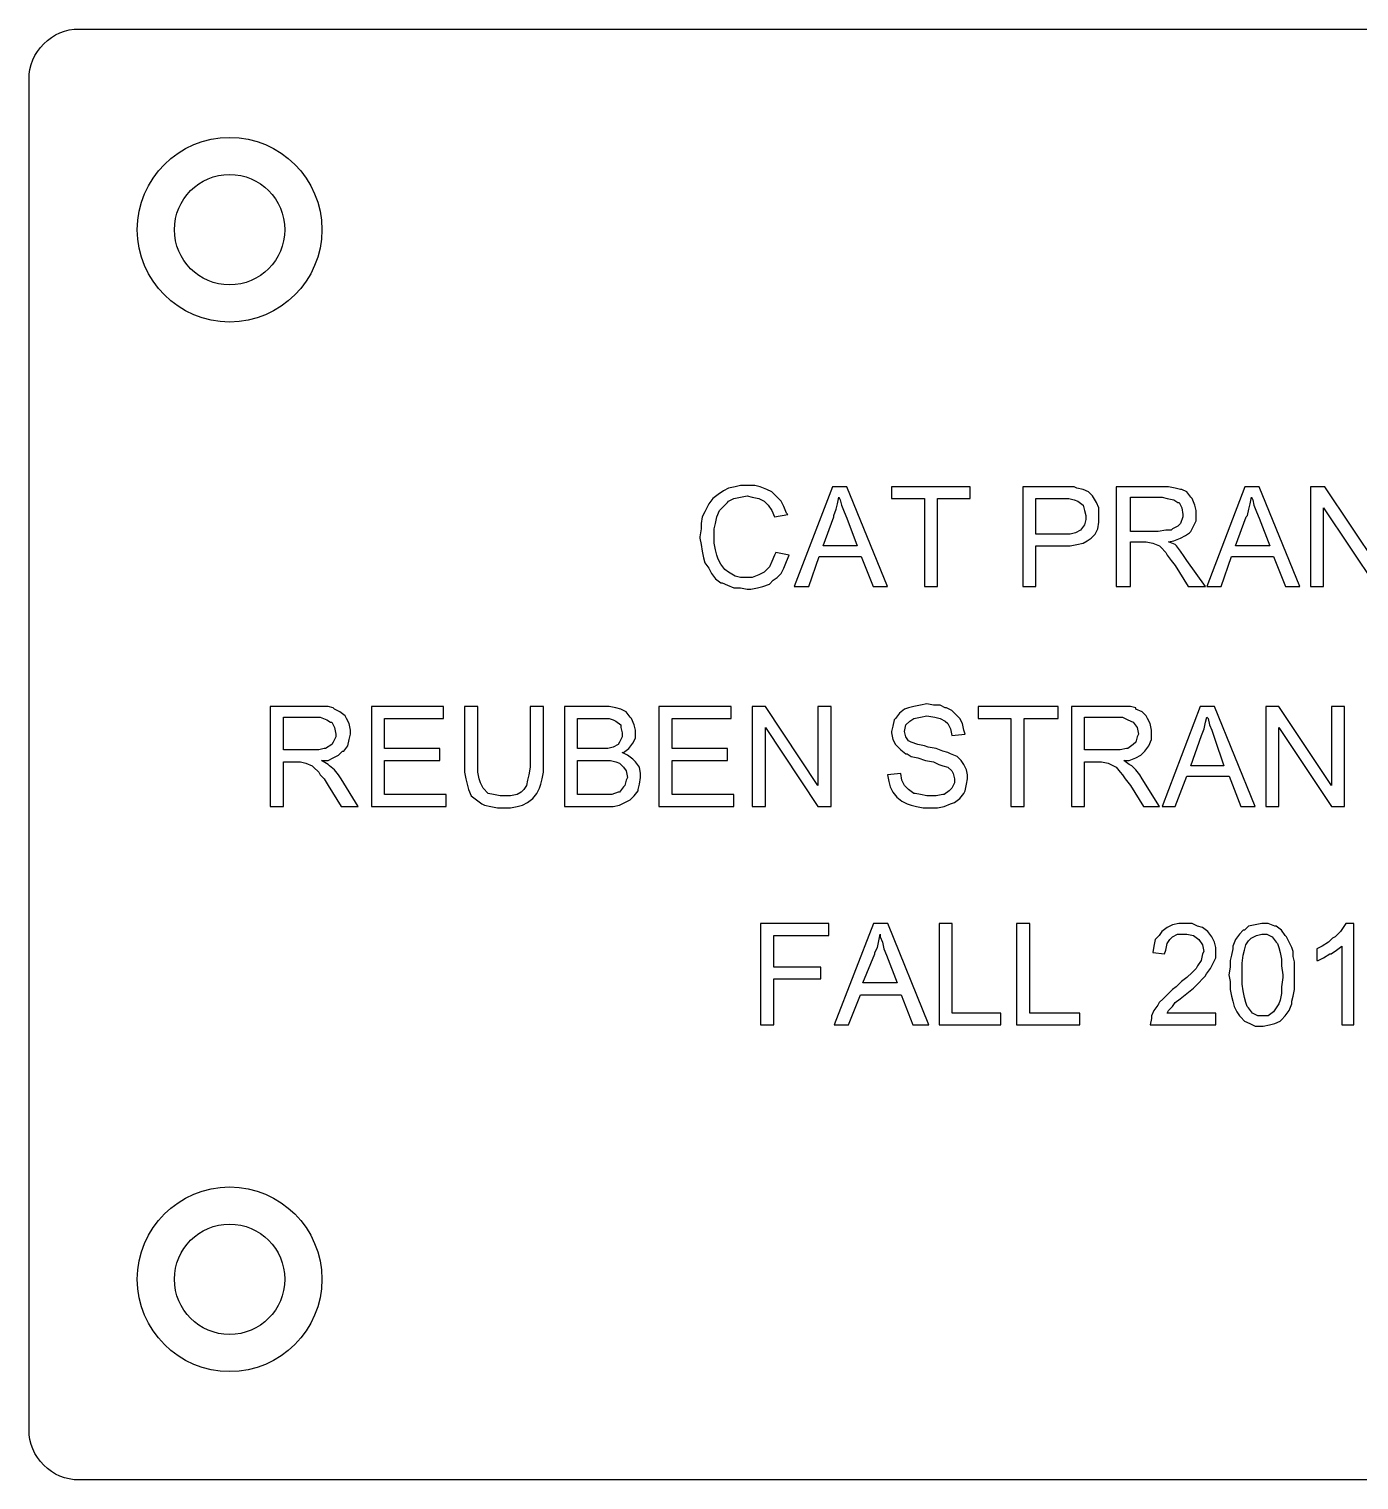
# Model space of a CAD drawing. Header units: inches. Extents: x 17686.2 to 17710.1, y 16300.4 to 16318.2.
# Drawn here: x 17703.45 to 17706.766, y 16305.272 to 16308.887 of the extents above; entities that cross this region are included whole.
import ezdxf

# ---------------------------------------------------------------- set-up
doc = ezdxf.new("R2010")
doc.units = ezdxf.units.IN
doc.header["$MEASUREMENT"] = 0

msp = doc.modelspace()

# ---------------------------------------------------------------- linework, layer by layer
at = {"color": 1, "linetype": 'ByBlock'}
msp.add_lwpolyline([(17703.5755, 16308.8868), (17708.6367, 16308.8868, -0.414214), (17708.7617, 16308.7618), (17708.7617, 16305.3968, -0.414214), (17708.6367, 16305.2718), (17703.5755, 16305.2718, -0.414214), (17703.4505, 16305.3968), (17703.4505, 16308.7618, -0.414214)], format="xyb", close=True, dxfattribs=at)
at = {"color": 2, "linetype": 'ByBlock', "flags": 128}
for points in [[(17705.1615, 16307.5891), (17705.1583, 16307.6055), (17705.1583, 16307.6218), (17705.1583, 16307.6251), (17705.1583, 16307.6416), (17705.1615, 16307.6547), (17705.1648, 16307.6711), (17705.1713, 16307.6875), (17705.1814, 16307.6973), (17705.1912, 16307.7071), (17705.1944, 16307.7104), (17705.2075, 16307.7169), (17705.2239, 16307.7202), (17705.2403, 16307.7234), (17705.2533, 16307.7202), (17705.2697, 16307.7169), (17705.2828, 16307.7104), (17705.2926, 16307.7005), (17705.3024, 16307.6875), (17705.309, 16307.6711), (17705.3417, 16307.6776), (17705.3384, 16307.6809), (17705.3319, 16307.6973), (17705.3253, 16307.7104), (17705.3155, 16307.7202), (17705.3057, 16307.73), (17705.3024, 16307.7333), (17705.2893, 16307.7398), (17705.273, 16307.7463), (17705.2599, 16307.7496), (17705.2403, 16307.7496), (17705.2239, 16307.7496), (17705.2108, 16307.7463), (17705.1944, 16307.7431), (17705.1814, 16307.7365), (17705.1681, 16307.7267), (17705.155, 16307.7169), (17705.1452, 16307.7038), (17705.1386, 16307.6907), (17705.1354, 16307.6842), (17705.1288, 16307.6711), (17705.1255, 16307.6547), (17705.1255, 16307.6416), (17705.1223, 16307.6218), (17705.1223, 16307.6185), (17705.1255, 16307.6022), (17705.1288, 16307.5858), (17705.1321, 16307.5695), (17705.1354, 16307.5564), (17705.1452, 16307.5433), (17705.1517, 16307.5302), (17705.1615, 16307.5171), (17705.1748, 16307.5073), (17705.1781, 16307.5073), (17705.1912, 16307.5008), (17705.2075, 16307.4942), (17705.2239, 16307.4942), (17705.2403, 16307.4909), (17705.2501, 16307.4909), (17705.2664, 16307.4942), (17705.2795, 16307.4975), (17705.2959, 16307.504), (17705.3057, 16307.5138), (17705.3155, 16307.5204), (17705.3253, 16307.5302), (17705.3319, 16307.5433), (17705.3384, 16307.5597), (17705.345, 16307.576), (17705.3122, 16307.5826), (17705.309, 16307.576), (17705.3024, 16307.5597), (17705.2959, 16307.5466), (17705.2861, 16307.5367), (17705.2828, 16307.5335), (17705.2697, 16307.5269), (17705.2533, 16307.5204), (17705.237, 16307.5204), (17705.2239, 16307.5204), (17705.2108, 16307.5237), (17705.1944, 16307.5335), (17705.1846, 16307.54), (17705.1748, 16307.5531), (17705.1681, 16307.5662), (17705.1648, 16307.576)], [(17705.394, 16307.4975), (17705.4202, 16307.5727), (17705.5249, 16307.5727), (17705.5544, 16307.4975), (17705.5905, 16307.4975), (17705.4889, 16307.7463), (17705.4529, 16307.7463), (17705.358, 16307.4975)], [(17705.6004, 16307.7169), (17705.6822, 16307.7169), (17705.6822, 16307.4975), (17705.7149, 16307.4975), (17705.7149, 16307.7169), (17705.7967, 16307.7169), (17705.7967, 16307.7463), (17705.6004, 16307.7463)], [(17705.9276, 16307.4975), (17705.9605, 16307.4975), (17705.9605, 16307.5989), (17706.0259, 16307.5989), (17706.0455, 16307.5989), (17706.0619, 16307.6022), (17706.0783, 16307.6055), (17706.0881, 16307.612), (17706.0979, 16307.6185), (17706.1077, 16307.6284), (17706.1143, 16307.6416), (17706.1175, 16307.658), (17706.1175, 16307.6744), (17706.1175, 16307.6776), (17706.1175, 16307.694), (17706.111, 16307.7071), (17706.1012, 16307.7234), (17706.0914, 16307.7333), (17706.0783, 16307.7398), (17706.0619, 16307.7431), (17706.0554, 16307.7463), (17706.0423, 16307.7463), (17706.0226, 16307.7463), (17705.9276, 16307.7463)], [(17706.1601, 16307.4975), (17706.1961, 16307.4975), (17706.1961, 16307.6087), (17706.2321, 16307.6087), (17706.2353, 16307.6087), (17706.2517, 16307.6055), (17706.268, 16307.5989), (17706.2713, 16307.5956), (17706.2844, 16307.5826), (17706.2877, 16307.576), (17706.2975, 16307.5629), (17706.3073, 16307.5498), (17706.34, 16307.4975), (17706.3828, 16307.4975), (17706.3368, 16307.5629), (17706.3302, 16307.5727), (17706.3204, 16307.5858), (17706.3106, 16307.5989), (17706.3073, 16307.6022), (17706.291, 16307.6087), (17706.304, 16307.612), (17706.3204, 16307.6185), (17706.3335, 16307.6251), (17706.3433, 16307.6316), (17706.3468, 16307.6349), (17706.3533, 16307.6482), (17706.3599, 16307.6613), (17706.3599, 16307.6776), (17706.3599, 16307.6875), (17706.3566, 16307.7005), (17706.35, 16307.7169), (17706.3468, 16307.7202), (17706.3368, 16307.7333), (17706.3237, 16307.7398), (17706.3204, 16307.7398), (17706.3073, 16307.7431), (17706.291, 16307.7463), (17706.2713, 16307.7463), (17706.1601, 16307.7463)], [(17706.422, 16307.4975), (17706.4482, 16307.5727), (17706.5529, 16307.5727), (17706.5824, 16307.4975), (17706.6183, 16307.4975), (17706.5169, 16307.7463), (17706.4809, 16307.7463), (17706.386, 16307.4975)], [(17706.6445, 16307.4975), (17706.6772, 16307.4975), (17706.6772, 16307.694), (17706.8083, 16307.4975), (17706.8443, 16307.4975), (17706.8443, 16307.7463), (17706.8116, 16307.7463), (17706.8116, 16307.5498), (17706.6805, 16307.7463), (17706.6445, 16307.7463)], [(17705.4562, 16307.6711), (17705.4562, 16307.6744), (17705.4627, 16307.6907), (17705.466, 16307.7038), (17705.4693, 16307.7202), (17705.4726, 16307.7136), (17705.4758, 16307.7005), (17705.4824, 16307.6842), (17705.4889, 16307.6678), (17705.5151, 16307.5989), (17705.43, 16307.5989)], [(17705.9605, 16307.6284), (17705.9605, 16307.7169), (17706.0259, 16307.7169), (17706.0423, 16307.7169), (17706.0554, 16307.7136), (17706.0652, 16307.7104), (17706.0783, 16307.7005), (17706.0815, 16307.6875), (17706.0848, 16307.6744), (17706.0848, 16307.6645), (17706.0815, 16307.6515), (17706.0717, 16307.6382), (17706.0586, 16307.6316), (17706.0455, 16307.6284), (17706.0259, 16307.6284)], [(17706.1961, 16307.6349), (17706.1961, 16307.7202), (17706.2746, 16307.7202), (17706.2877, 16307.7169), (17706.304, 16307.7136), (17706.3139, 16307.7071), (17706.3171, 16307.7071), (17706.3237, 16307.694), (17706.3269, 16307.6776), (17706.3269, 16307.6711), (17706.3204, 16307.6547), (17706.3139, 16307.6482), (17706.3008, 16307.6416), (17706.2975, 16307.6382), (17706.2844, 16307.6382), (17706.2648, 16307.6349)], [(17706.4842, 16307.6711), (17706.4875, 16307.6744), (17706.4907, 16307.6907), (17706.494, 16307.7038), (17706.4973, 16307.7202), (17706.5006, 16307.7136), (17706.5038, 16307.7005), (17706.5104, 16307.6842), (17706.5169, 16307.6678), (17706.5431, 16307.5989), (17706.458, 16307.5989)], [(17704.3039, 16306.9498), (17704.4906, 16306.9498), (17704.4906, 16306.9793), (17704.3366, 16306.9793), (17704.3366, 16307.0645), (17704.4742, 16307.0645), (17704.4742, 16307.094), (17704.3366, 16307.094), (17704.3366, 16307.1692), (17704.484, 16307.1692), (17704.484, 16307.1987), (17704.3039, 16307.1987)], [(17704.5364, 16307.0349), (17704.5397, 16307.0185), (17704.5429, 16307.0054), (17704.5462, 16306.9924), (17704.5527, 16306.976), (17704.5658, 16306.9662), (17704.5789, 16306.9564), (17704.5855, 16306.9531), (17704.6018, 16306.9498), (17704.6182, 16306.9465), (17704.6345, 16306.9465), (17704.6509, 16306.9465), (17704.6673, 16306.9498), (17704.6804, 16306.9531), (17704.6934, 16306.9596), (17704.7065, 16306.9694), (17704.7163, 16306.9825), (17704.7229, 16306.9956), (17704.7262, 16307.0054), (17704.7294, 16307.0185), (17704.7327, 16307.0349), (17704.7327, 16307.0545), (17704.7327, 16307.1987), (17704.7, 16307.1987), (17704.7, 16307.0545), (17704.7, 16307.048), (17704.6967, 16307.0283), (17704.6934, 16307.0153), (17704.6902, 16307.0022), (17704.6836, 16306.9924), (17704.6771, 16306.9858), (17704.6673, 16306.9793), (17704.6509, 16306.976), (17704.6313, 16306.976), (17704.6247, 16306.976), (17704.6084, 16306.9793), (17704.5953, 16306.9825), (17704.5822, 16306.9956), (17704.5757, 16307.0087), (17704.5724, 16307.0185), (17704.5691, 16307.0349), (17704.5691, 16307.0545), (17704.5691, 16307.1987), (17704.5364, 16307.1987), (17704.5364, 16307.0545)], [(17704.7853, 16306.9498), (17704.8801, 16306.9498), (17704.8932, 16306.9498), (17704.9063, 16306.9498), (17704.9227, 16306.9531), (17704.9358, 16306.9596), (17704.9489, 16306.9662), (17704.9587, 16306.976), (17704.9685, 16306.9891), (17704.9685, 16306.9924), (17704.9718, 16307.0054), (17704.975, 16307.0218), (17704.975, 16307.0316), (17704.9718, 16307.048), (17704.9619, 16307.0611), (17704.9554, 16307.0678), (17704.9423, 16307.0776), (17704.9292, 16307.0842), (17704.9325, 16307.0842), (17704.9456, 16307.094), (17704.9554, 16307.1071), (17704.9619, 16307.1202), (17704.9619, 16307.1365), (17704.9619, 16307.1398), (17704.9587, 16307.1529), (17704.9521, 16307.1692), (17704.9489, 16307.1725), (17704.939, 16307.1856), (17704.9259, 16307.1921), (17704.9129, 16307.1954), (17704.8965, 16307.1987), (17704.8801, 16307.1987), (17704.7853, 16307.1987)], [(17705.0208, 16306.9498), (17705.2075, 16306.9498), (17705.2075, 16306.9793), (17705.0536, 16306.9793), (17705.0536, 16307.0645), (17705.1912, 16307.0645), (17705.1912, 16307.094), (17705.0536, 16307.094), (17705.0536, 16307.1692), (17705.201, 16307.1692), (17705.201, 16307.1987), (17705.0208, 16307.1987)], [(17705.4497, 16307.1987), (17705.4169, 16307.1987), (17705.4169, 16307.0022), (17705.2861, 16307.1987), (17705.2533, 16307.1987), (17705.2533, 16306.9498), (17705.2861, 16306.9498), (17705.2861, 16307.1463), (17705.4169, 16306.9498), (17705.4497, 16306.9498)], [(17705.6004, 16307.1332), (17705.6036, 16307.1169), (17705.6102, 16307.1038), (17705.6135, 16307.1005), (17705.6233, 16307.0907), (17705.6364, 16307.0809), (17705.6396, 16307.0809), (17705.6494, 16307.0743), (17705.6658, 16307.0711), (17705.6854, 16307.0645), (17705.7051, 16307.0611), (17705.7182, 16307.0545), (17705.728, 16307.0512), (17705.7411, 16307.048), (17705.7509, 16307.0382), (17705.7541, 16307.0316), (17705.7574, 16307.0185), (17705.7574, 16307.0087), (17705.7509, 16306.9956), (17705.7443, 16306.9891), (17705.7312, 16306.9793), (17705.728, 16306.9793), (17705.7116, 16306.976), (17705.6953, 16306.976), (17705.6887, 16306.976), (17705.6723, 16306.9793), (17705.6593, 16306.9825), (17705.656, 16306.9825), (17705.6429, 16306.9924), (17705.6331, 16307.0022), (17705.6265, 16307.0153), (17705.6233, 16307.0316), (17705.5905, 16307.0283), (17705.5938, 16307.012), (17705.5971, 16306.9989), (17705.6036, 16306.9858), (17705.6135, 16306.9727), (17705.6265, 16306.9629), (17705.6396, 16306.9564), (17705.6494, 16306.9531), (17705.6625, 16306.9498), (17705.6789, 16306.9465), (17705.6985, 16306.9465), (17705.7149, 16306.9465), (17705.7312, 16306.9498), (17705.7476, 16306.9564), (17705.7574, 16306.9596), (17705.7705, 16306.9694), (17705.7803, 16306.9825), (17705.7836, 16306.9891), (17705.7869, 16307.0054), (17705.7901, 16307.0185), (17705.7901, 16307.0283), (17705.7869, 16307.0414), (17705.7803, 16307.0545), (17705.7738, 16307.0645), (17705.764, 16307.0743), (17705.7476, 16307.0809), (17705.7411, 16307.0842), (17705.728, 16307.0874), (17705.7116, 16307.094), (17705.692, 16307.0972), (17705.6822, 16307.1005), (17705.6658, 16307.1038), (17705.6494, 16307.1103), (17705.6429, 16307.1136), (17705.6364, 16307.1234), (17705.6331, 16307.1365), (17705.6364, 16307.1529), (17705.6462, 16307.1627), (17705.656, 16307.1692), (17705.6723, 16307.1725), (17705.6887, 16307.1758), (17705.7083, 16307.1725), (17705.7214, 16307.1692), (17705.7345, 16307.1627), (17705.7411, 16307.1561), (17705.7476, 16307.1431), (17705.7509, 16307.1267), (17705.7836, 16307.13), (17705.7803, 16307.1398), (17705.7771, 16307.1561), (17705.7705, 16307.1692), (17705.764, 16307.1758), (17705.7509, 16307.1889), (17705.7378, 16307.1954), (17705.7345, 16307.1954), (17705.7214, 16307.202), (17705.7051, 16307.202), (17705.6887, 16307.2052), (17705.6723, 16307.202), (17705.656, 16307.1987), (17705.6429, 16307.1954), (17705.6331, 16307.1921), (17705.62, 16307.1823), (17705.6102, 16307.1692), (17705.6069, 16307.166), (17705.6036, 16307.1496), (17705.6004, 16307.1365)], [(17705.8163, 16307.1692), (17705.8981, 16307.1692), (17705.8981, 16306.9498), (17705.9308, 16306.9498), (17705.9308, 16307.1692), (17706.0161, 16307.1692), (17706.0161, 16307.1987), (17705.8163, 16307.1987)], [(17706.0488, 16306.9498), (17706.0815, 16306.9498), (17706.0815, 16307.0611), (17706.1208, 16307.0611), (17706.1241, 16307.0611), (17706.1404, 16307.0578), (17706.1535, 16307.0512), (17706.1601, 16307.048), (17706.1699, 16307.0349), (17706.1764, 16307.0283), (17706.183, 16307.0185), (17706.1961, 16307.0022), (17706.2288, 16306.9498), (17706.268, 16306.9498), (17706.2255, 16307.0185), (17706.219, 16307.0283), (17706.2092, 16307.0414), (17706.1993, 16307.0512), (17706.1928, 16307.0545), (17706.1797, 16307.0645), (17706.1928, 16307.0645), (17706.2092, 16307.0711), (17706.2222, 16307.0776), (17706.2321, 16307.0874), (17706.2419, 16307.1005), (17706.2484, 16307.1169), (17706.2484, 16307.13), (17706.2484, 16307.1398), (17706.2451, 16307.1561), (17706.2386, 16307.1692), (17706.2353, 16307.1758), (17706.2255, 16307.1856), (17706.2092, 16307.1921), (17706.2092, 16307.1954), (17706.1961, 16307.1987), (17706.1797, 16307.1987), (17706.1601, 16307.1987), (17706.0488, 16307.1987)], [(17706.5333, 16306.9498), (17706.566, 16306.9498), (17706.566, 16307.1463), (17706.6969, 16306.9498), (17706.7296, 16306.9498), (17706.7296, 16307.1987), (17706.6969, 16307.1987), (17706.6969, 16307.0022), (17706.566, 16307.1987), (17706.5333, 16307.1987)], [(17704.818, 16307.094), (17704.818, 16307.1692), (17704.8703, 16307.1692), (17704.8769, 16307.1692), (17704.8965, 16307.1692), (17704.9063, 16307.166), (17704.9129, 16307.1627), (17704.9259, 16307.1529), (17704.9259, 16307.1463), (17704.9292, 16307.1332), (17704.9292, 16307.1234), (17704.9227, 16307.1103), (17704.9194, 16307.1038), (17704.9063, 16307.0972), (17704.8932, 16307.094), (17704.8736, 16307.094)], [(17706.0815, 16307.0907), (17706.0815, 16307.1725), (17706.1601, 16307.1725), (17706.1764, 16307.1725), (17706.1895, 16307.166), (17706.2026, 16307.1594), (17706.2124, 16307.1463), (17706.2157, 16307.13), (17706.2124, 16307.1234), (17706.2092, 16307.1103), (17706.2026, 16307.1038), (17706.1895, 16307.094), (17706.1862, 16307.094), (17706.1699, 16307.0907), (17706.1535, 16307.0907)], [(17706.3729, 16307.1267), (17706.3795, 16307.1431), (17706.3828, 16307.1594), (17706.386, 16307.1725), (17706.3893, 16307.1692), (17706.3926, 16307.1529), (17706.3991, 16307.1398), (17706.4057, 16307.1202), (17706.4286, 16307.0512), (17706.3468, 16307.0512)], [(17704.818, 16306.9793), (17704.818, 16307.0645), (17704.8769, 16307.0645), (17704.8834, 16307.0645), (17704.8998, 16307.0645), (17704.9129, 16307.0611), (17704.9227, 16307.0578), (17704.9325, 16307.048), (17704.939, 16307.0382), (17704.9423, 16307.0218), (17704.939, 16307.0153), (17704.9358, 16307.0022), (17704.9325, 16306.9989), (17704.9227, 16306.9858), (17704.9194, 16306.9858), (17704.903, 16306.9793), (17704.8998, 16306.9793), (17704.8801, 16306.9793)], [(17705.274, 16306.4054), (17705.3067, 16306.4054), (17705.3067, 16306.5201), (17705.4245, 16306.5201), (17705.4245, 16306.5496), (17705.3067, 16306.5496), (17705.3067, 16306.6281), (17705.4442, 16306.6281), (17705.4442, 16306.6578), (17705.274, 16306.6578)], [(17705.4932, 16306.4054), (17705.5227, 16306.4807), (17705.6243, 16306.4807), (17705.6538, 16306.4054), (17705.693, 16306.4054), (17705.5914, 16306.6578), (17705.5554, 16306.6578), (17705.4573, 16306.4054)], [(17705.7192, 16306.4054), (17705.873, 16306.4054), (17705.873, 16306.4349), (17705.7519, 16306.4349), (17705.7519, 16306.6578), (17705.7192, 16306.6578)], [(17705.9123, 16306.4054), (17706.0695, 16306.4054), (17706.0695, 16306.4349), (17705.945, 16306.4349), (17705.945, 16306.6578), (17705.9123, 16306.6578)], [(17706.2448, 16306.4054), (17706.4086, 16306.4054), (17706.4086, 16306.4349), (17706.2873, 16306.4349), (17706.2906, 16306.4414), (17706.3004, 16306.4512), (17706.307, 16306.461), (17706.3201, 16306.4709), (17706.3364, 16306.484), (17706.353, 16306.4972), (17706.3661, 16306.5103), (17706.3759, 16306.5201), (17706.3824, 16306.5267), (17706.3857, 16306.5332), (17706.3955, 16306.5463), (17706.4021, 16306.5594), (17706.4086, 16306.5725), (17706.4086, 16306.5888), (17706.4086, 16306.5987), (17706.4053, 16306.6118), (17706.3988, 16306.6248), (17706.389, 16306.6379), (17706.3759, 16306.6479), (17706.3628, 16306.6512), (17706.3497, 16306.6578), (17706.3332, 16306.6578), (17706.3168, 16306.6578), (17706.3004, 16306.6545), (17706.2873, 16306.6479), (17706.2743, 16306.6379), (17706.2677, 16306.6281), (17706.2579, 16306.6183), (17706.2546, 16306.6019), (17706.2514, 16306.5856), (17706.2808, 16306.5823), (17706.2841, 16306.5921), (17706.2873, 16306.6085), (17706.2939, 16306.6183), (17706.3004, 16306.6248), (17706.3135, 16306.6314), (17706.3299, 16306.6314), (17706.3364, 16306.6314), (17706.353, 16306.6281), (17706.3661, 16306.6183), (17706.3759, 16306.6052), (17706.3792, 16306.5888), (17706.3759, 16306.5823), (17706.3726, 16306.5659), (17706.3628, 16306.5529), (17706.3595, 16306.5463), (17706.3497, 16306.5365), (17706.3364, 16306.5234), (17706.3233, 16306.5136), (17706.3103, 16306.5005), (17706.3004, 16306.494), (17706.2873, 16306.4807), (17706.2775, 16306.4709), (17706.2677, 16306.461), (17706.2644, 16306.4545), (17706.2546, 16306.4414), (17706.2481, 16306.4283), (17706.2481, 16306.4218)], [(17706.6605, 16306.5659), (17706.6638, 16306.5659), (17706.6769, 16306.5725), (17706.6933, 16306.5823), (17706.6965, 16306.5823), (17706.7096, 16306.5921), (17706.7227, 16306.6019), (17706.7227, 16306.4054), (17706.7524, 16306.4054), (17706.7524, 16306.6578), (17706.7327, 16306.6578), (17706.726, 16306.6479), (17706.7194, 16306.6379), (17706.7064, 16306.6248), (17706.6998, 16306.6216), (17706.69, 16306.6118), (17706.6736, 16306.6019), (17706.6605, 16306.5954)], [(17705.5587, 16306.5823), (17705.5587, 16306.5856), (17705.5652, 16306.5987), (17705.5685, 16306.615), (17705.5718, 16306.6314), (17705.5718, 16306.6248), (17705.5783, 16306.6118), (17705.5816, 16306.5954), (17705.5881, 16306.579), (17705.6145, 16306.5103), (17705.5292, 16306.5103)]]:
    msp.add_lwpolyline(points, close=True, dxfattribs=at)
for points in [[(17704.1959, 16307.1987), (17704.1795, 16307.1987), (17704.1632, 16307.1987), (17704.0519, 16307.1987), (17704.0519, 16306.9498), (17704.0847, 16306.9498), (17704.0847, 16307.0611), (17704.1239, 16307.0611), (17704.1272, 16307.0611), (17704.1403, 16307.0578), (17704.1566, 16307.0512), (17704.1599, 16307.048), (17704.173, 16307.0349), (17704.1763, 16307.0283), (17704.1861, 16307.0185), (17704.1959, 16307.0022)], [(17704.209, 16307.0711), (17704.2221, 16307.0776), (17704.2319, 16307.0874), (17704.2352, 16307.0874), (17704.245, 16307.1005), (17704.2483, 16307.1169), (17704.2515, 16307.13), (17704.2515, 16307.1398), (17704.2483, 16307.1561), (17704.2417, 16307.1692), (17704.2384, 16307.1758), (17704.2254, 16307.1856), (17704.2123, 16307.1921), (17704.209, 16307.1954), (17704.1959, 16307.1987)], [(17706.3697, 16307.1987), (17706.2746, 16306.9498), (17706.3073, 16306.9498), (17706.3368, 16307.0251), (17706.4417, 16307.0251)], [(17706.4417, 16307.0251), (17706.4711, 16306.9498), (17706.5071, 16306.9498), (17706.4057, 16307.1987), (17706.3697, 16307.1987)], [(17704.2057, 16307.1038), (17704.1894, 16307.094), (17704.1861, 16307.094), (17704.173, 16307.0907), (17704.1566, 16307.0907), (17704.0847, 16307.0907), (17704.0847, 16307.1725), (17704.1632, 16307.1725), (17704.1763, 16307.1725), (17704.1926, 16307.166), (17704.2024, 16307.1594)], [(17704.2024, 16307.1594), (17704.2057, 16307.1594), (17704.2123, 16307.1463), (17704.2155, 16307.13), (17704.2155, 16307.1234), (17704.209, 16307.1103), (17704.2057, 16307.1038)], [(17704.1959, 16307.0545), (17704.1795, 16307.0645), (17704.1959, 16307.0645), (17704.209, 16307.0711)], [(17704.1959, 16307.0022), (17704.2286, 16306.9498), (17704.2712, 16306.9498), (17704.2286, 16307.0185), (17704.2221, 16307.0283), (17704.2123, 16307.0414), (17704.1992, 16307.0512), (17704.1959, 16307.0545)], [(17706.5068, 16306.6545), (17706.4904, 16306.6512), (17706.4806, 16306.6414), (17706.4773, 16306.6414), (17706.4675, 16306.6314), (17706.4577, 16306.6183), (17706.4511, 16306.6019), (17706.4511, 16306.5954), (17706.4479, 16306.579), (17706.4446, 16306.5659), (17706.4446, 16306.5496), (17706.4413, 16306.53), (17706.4446, 16306.5136), (17706.4446, 16306.494), (17706.4479, 16306.4774), (17706.4511, 16306.4643), (17706.4544, 16306.4512), (17706.461, 16306.4381), (17706.4675, 16306.4283), (17706.4708, 16306.4251), (17706.4806, 16306.4152), (17706.4937, 16306.4087), (17706.5068, 16306.4022)], [(17706.5068, 16306.4022), (17706.5231, 16306.4022), (17706.5264, 16306.4022), (17706.5428, 16306.4054), (17706.5558, 16306.4087), (17706.5689, 16306.4152), (17706.5722, 16306.4185), (17706.582, 16306.4283), (17706.5918, 16306.4414), (17706.5984, 16306.4578), (17706.5984, 16306.4643), (17706.6017, 16306.4774), (17706.6049, 16306.494), (17706.6049, 16306.5103), (17706.6049, 16306.53), (17706.6049, 16306.543), (17706.6049, 16306.5627), (17706.6017, 16306.5758), (17706.6017, 16306.5888), (17706.5984, 16306.5987), (17706.5918, 16306.6118), (17706.5853, 16306.6248), (17706.582, 16306.6281), (17706.5722, 16306.6414), (17706.5591, 16306.6512), (17706.5558, 16306.6512), (17706.5395, 16306.6578), (17706.5231, 16306.6578), (17706.5068, 16306.6545)], [(17706.5002, 16306.4349), (17706.4904, 16306.448), (17706.4871, 16306.4512), (17706.4839, 16306.461), (17706.4806, 16306.4741), (17706.4773, 16306.4907), (17706.474, 16306.507), (17706.474, 16306.53), (17706.474, 16306.5398), (17706.474, 16306.5594), (17706.4773, 16306.579), (17706.4806, 16306.5921), (17706.4839, 16306.6052), (17706.4904, 16306.615), (17706.4969, 16306.6216), (17706.51, 16306.6281)], [(17706.51, 16306.6281), (17706.5231, 16306.6314), (17706.5362, 16306.6314), (17706.5493, 16306.6248), (17706.5591, 16306.6118), (17706.5624, 16306.6085), (17706.5657, 16306.5987), (17706.5689, 16306.5856), (17706.5722, 16306.5692), (17706.5722, 16306.5529), (17706.5755, 16306.53), (17706.5755, 16306.5234), (17706.5722, 16306.5005), (17706.5722, 16306.484), (17706.5689, 16306.4676), (17706.5657, 16306.4578), (17706.5591, 16306.448), (17706.5526, 16306.4381), (17706.5395, 16306.4283), (17706.5231, 16306.4283), (17706.5133, 16306.4283), (17706.5002, 16306.4349)]]:
    msp.add_lwpolyline(points, dxfattribs=at)
at = {"color": 3, "linetype": 'ByBlock'}
for centre in [(17703.9505, 16308.3868), (17703.9505, 16305.7718)]:
    msp.add_circle(centre, 0.23, dxfattribs=at)
at = {"color": 1, "linetype": 'ByBlock'}
for centre in [(17703.9505, 16308.3868), (17703.9505, 16305.7718)]:
    msp.add_circle(centre, 0.1375, dxfattribs=at)

doc.saveas('drawing.dxf')
